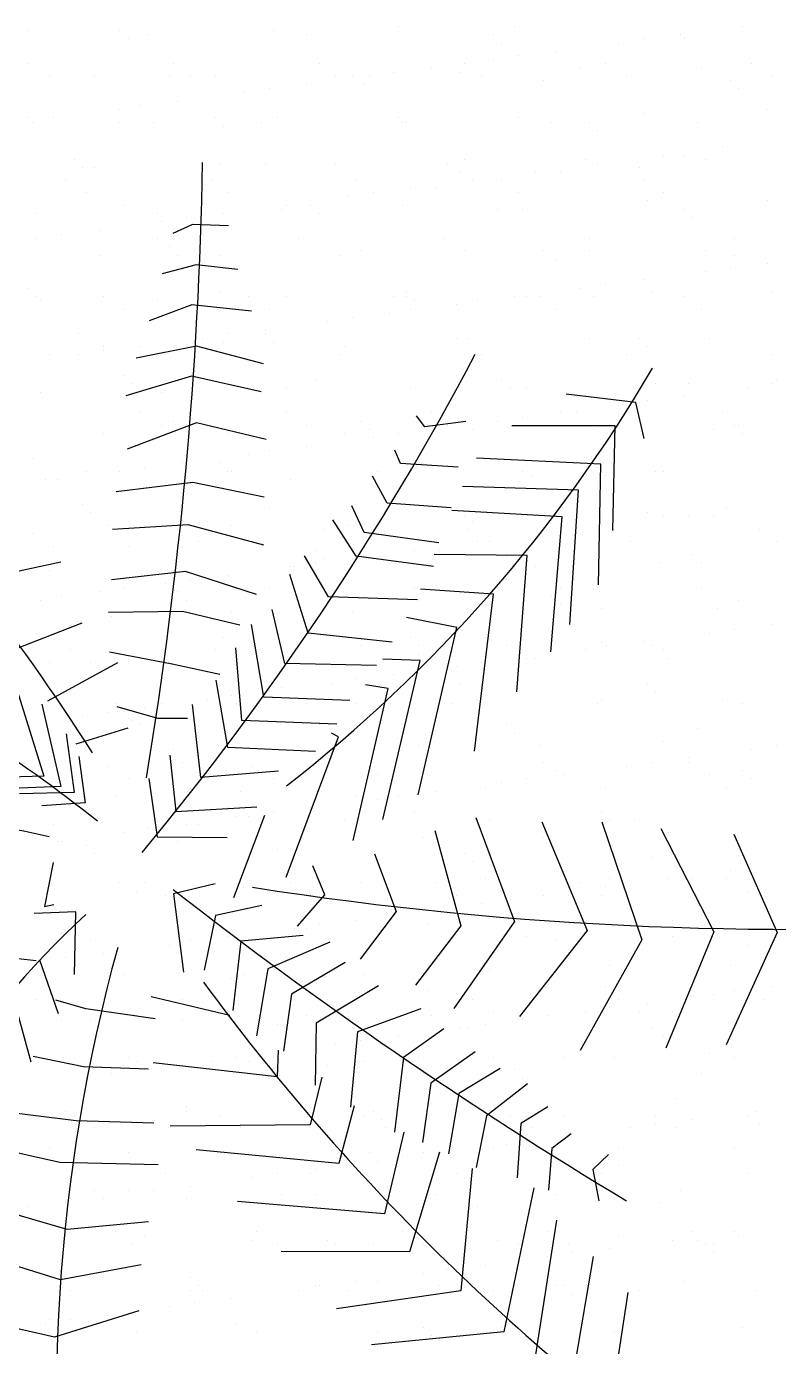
# Model space of a CAD drawing. Header units: millimetres. Extents: x 21 to 236, y 15 to 64.
# Drawn here: x 41.214 to 42.035, y 27.743 to 29.182 of the extents above; entities that cross this region are included whole.
import ezdxf

# ---------------------------------------------------------------- set-up
doc = ezdxf.new("R2010")
doc.units = ezdxf.units.MM
doc.layers.add('AI-Mob', color=2, linetype='Continuous')
doc.layers.add('PDF_Grama', color=7, linetype='Continuous', true_color=0x397200)

# ---------------------------------------------------------------- blocks, each defined once
blk = doc.blocks.new('VGPAL__2')
at = {"color": 0}
for p, q in [((-25.29, 141.96), (-3.87, 156.12)), ((-3.87, 156.12), (24.69, 148.63)), ((-23.72, 124.48), (-1.5, 141.14)), ((-1.5, 141.14), (27.87, 134.47)), ((87.12, 135.34), (115.62, 135.79)), ((-22.92, 110.32), (3.27, 124.48)), ((3.27, 124.48), (31.91, 114.33)), ((55.27, 125.22), (59.48, 122.15)), ((59.48, 122.15), (66.6, 124.8)), ((80.01, 125.67), (109.76, 125.67)), ((51.93, 115.55), (56.12, 111.6)), ((72.87, 115.55), (105.98, 116)), ((-20.55, 96.17), (3.27, 111.16)), ((3.27, 111.16), (26.27, 98.67)), ((56.12, 111.6), (66.16, 112.47)), ((46.48, 108.95), (51.52, 103.24)), ((66.16, 108.95), (101.38, 107.64)), ((101.38, 107.64), (109.76, 76.85)), ((-115.15, 104.93), (-123.31, 101.56)), ((51.52, 103.24), (64.49, 104.56)), ((-123.31, 101.56), (-122.43, 84.75)), ((-92.15, 101.26), (-116.91, 97.59)), ((41.86, 103.24), (51.08, 94.89)), ((-78.74, 100.04), (-107.3, 95.76)), ((-116.91, 97.59), (-112.82, 73.15)), ((-107.3, 95.76), (-103.79, 66.11)), ((-68.26, 94.85), (-100.31, 91.48)), ((39.36, 96.2), (46.89, 87.42)), ((51.08, 94.89), (63.67, 94.44)), ((64.08, 93.57), (93.42, 95.78)), ((93.42, 95.78), (102.62, 67.18)), ((-18.95, 80.36), (4.05, 93.68)), ((4.05, 93.68), (27.07, 82.86)), ((-100.31, 91.48), (-96.51, 63.97)), ((-61, 91.48), (-93.31, 88.73)), ((-93.31, 88.73), (-90.41, 62.44)), ((36.41, 89.6), (45.63, 80.38)), ((46.89, 87.42), (61.56, 87.42)), ((-50.2, 85.06), (-82.83, 82.01)), ((61.56, 85.21), (86.28, 82.14)), ((-82.83, 82.01), (-79.35, 59.99)), ((-14.18, 71.2), (7.22, 81.19)), ((7.22, 81.19), (23.1, 72.85)), ((32.22, 81.25), (40.62, 72.91)), ((45.63, 80.38), (59.89, 80.82)), ((86.28, 82.14), (91.31, 51.8)), ((-34.49, 77.41), (-72.35, 75.59)), ((58.22, 75.98), (78.31, 74.67)), ((-72.35, 75.59), (-70.61, 58.15)), ((28.47, 75.09), (36.41, 61.03)), ((40.62, 72.91), (58.63, 73.78)), ((78.31, 74.67), (81.27, 39.47)), ((-63.03, 68.26), (-63.32, 56.02)), ((-21.95, 65.81), (-63.03, 68.26)), ((-6.27, 57.88), (6.44, 65.36)), ((6.44, 65.36), (19.13, 58.71)), ((24.69, 64.1), (36, 50.91)), ((54.01, 63.23), (68.27, 61.9)), ((-111.95, 62.14), (-109.05, 52.67)), ((-100.89, 62.14), (-99.44, 48.39)), ((-90.99, 62.14), (-89.54, 46.85)), ((-82.25, 60.6), (-81.67, 42.57)), ((-76.42, 60.3), (-75.84, 41.66)), ((-53.71, 60.92), (-52.55, 52.06)), ((-14.69, 58.47), (-53.71, 60.92)), ((36.41, 61.03), (54.45, 62.34)), ((68.27, 61.9), (70.78, 27.61)), ((-67.97, 57.86), (-65.06, 36.77)), ((-45.84, 54.5), (-45.84, 49)), ((-8.57, 52.35), (-45.84, 54.5)), ((20.51, 55.3), (30.14, 43.88)), ((48.56, 54.43), (60.3, 53.56)), ((-109.05, 52.67), (-111.37, 50.22)), ((-56.91, 53.58), (-55.74, 33.41)), ((-50.78, 50.83), (-47.59, 29.13)), ((16.32, 50.91), (25.11, 37.29)), ((36, 50.91), (50.67, 53.11)), ((60.3, 53.56), (66.16, 20.57)), ((-99.44, 48.39), (-102.34, 46.55)), ((5.43, 47.78), (-0.99, 43.79)), ((13.87, 42.57), (5.43, 47.78)), ((-89.54, 46.85), (-95.35, 42.27)), ((-41.46, 45.94), (-38.85, 25.46)), ((-32.43, 44.72), (-33.04, 42.88)), ((2.79, 37.99), (-32.43, 44.72)), ((15.88, 44.31), (19.66, 29.8)), ((30.14, 43.88), (43.96, 44.31)), ((-81.67, 42.57), (-87.48, 38.6)), ((-75.84, 41.66), (-83.41, 34.64)), ((-35.36, 43.79), (-32.43, 21.18)), ((43.96, 43), (50.26, 43.88)), ((50.26, 43.88), (51.93, 13.97)), ((-28.08, 39.83), (-25.46, 19.03)), ((-65.06, 36.77), (-73.8, 29.43)), ((25.11, 37.29), (41.45, 37.29)), ((-55.74, 33.41), (-68.84, 26.69)), ((-21.95, 31.88), (-17.3, 13.84)), ((10.44, 33.32), (14.62, 22.78)), ((-47.59, 29.13), (-59.81, 23.92)), ((-10.89, 30.36), (9.78, 26.37)), ((19.66, 29.8), (36.41, 30.69)), ((37.67, 30.24), (36.41, 10.9)), ((-38.85, 25.46), (-55.45, 19.64)), ((-8.27, 9.27), (-12.63, 28.21)), ((-1.57, 5.89), (-4.18, 22.41)), ((14.62, 22.78), (28.04, 22.33)), ((-74.67, 19.35), (-76.42, 0.7)), ((-62.74, 19.64), (-65.35, 1.93)), ((-32.43, 21.18), (-49.33, 16.9)), ((-25.46, 19.03), (-40.88, 13.55)), ((7.17, 21.48), (11.24, 12.01)), ((75.82, 19.25), (79.16, -4.06)), ((89.64, 19.25), (94.68, 0.33)), ((100.12, 19.25), (106.83, 0.78)), ((111.02, 20.57), (120.65, 1.67)), ((-86.03, 17.51), (-86.61, 0.09)), ((-54.87, 16.9), (-55.74, 2.83)), ((11.24, 12.01), (29.29, 17.51)), ((66.16, 16.6), (68.68, -1.85)), ((-99.73, 15.68), (-100.89, -1.45)), ((-42.36, 14.16), (-42.94, 2.54)), ((-17.3, 13.84), (-34.2, 8.95)), ((41.45, 12.66), (41.86, -4.06)), ((53.6, 13.1), (55.7, -2.3)), ((-117.5, 12.01), (-118.95, -4.5)), ((-110.79, 12.62), (-111.66, -4.5)), ((-129.43, 7.12), (-128.56, -7.25)), ((-30.69, 8.34), (-29.53, 1.32)), ((-21.37, 5.6), (-8.27, 9.27)), ((-14.98, 1.61), (-1.57, 5.89)), ((-138.75, 2.22), (-138.17, -7.86)), ((-86.61, 0.09), (-81.38, -17.64)), ((-76.42, 0.7), (-72.35, -17.03)), ((-65.35, 1.93), (-60.39, -15.2)), ((-55.74, 2.83), (-52.55, -14.59)), ((-42.94, 2.54), (-43.23, -12.75)), ((-29.53, 1.32), (-30.69, -8.77)), ((94.68, 0.33), (92.16, -21.65)), ((106.83, 0.78), (103.88, -21.65)), ((120.65, 1.67), (119.39, -21.65)), ((-148.65, -1.74), (-147.49, -10.3)), ((-100.89, -1.45), (-91.86, -16.72)), ((55.7, -2.3), (55.27, -14.6)), ((68.68, -1.85), (69.53, -20.78)), ((-118.95, -4.5), (-113.7, -18.26)), ((-111.66, -4.5), (-104.38, -19.16)), ((-26.04, -5.41), (-20.21, -17.03)), ((41.86, -4.06), (41.03, -11.53)), ((79.16, -4.06), (78.31, -20.33)), ((-138.17, -7.86), (-134.66, -15.49)), ((-128.56, -7.25), (-123.02, -16.72)), ((34.26, -8.15), (19.39, -10.3)), ((-147.49, -10.3), (-144.58, -14.59)), ((-29.26, -25.39), (-41.17, -10.42)), ((-17.42, -15.85), (-6.73, -12.47)), ((-6.73, -12.47), (-4.23, -22.59)), ((19.39, -10.3), (21.43, -20.09)), ((32.15, -16.98), (44.08, -10.42)), ((-22.24, -19.77), (-8.69, -15.48)), ((-8.69, -15.48), (-6.19, -28.39)), ((40.16, -22.59), (56.58, -14.92)), ((-28.29, -26.71), (-9.58, -18.85)), ((-9.58, -18.85), (-6.73, -32.51)), ((8.62, -17.64), (19.39, -17.94)), ((19.39, -17.94), (18.52, -15.81)), ((32.51, -17.72), (33.22, -29.89)), ((-39.57, -36.21), (-49.11, -20.41)), ((-31.68, -33.62), (-11.35, -23.33)), ((-11.35, -23.33), (-8.52, -37.57)), ((-54.66, -47.87), (-62.59, -27.89))]:
    blk.add_line(p, q, dxfattribs=at)
for centre, radius, start, end in [((-830.05, 19.64), 836.63, 0.73899, 13.8109), ((-356.06, 396.72), 538.2, 315.9636, 333.7318), ((-944.95, 526.24), 1084.91, 331.69393, 338.65245), ((-256.25, -224.56), 351.34, 47.4737, 69.2954), ((-341.95, -590.2), 686.01, 59.83812, 71.84836), ((67.28, 408.19), 409.27, 264.2297, 287.7669), ((-10.77, -1015.88), 1016.87, 90.24127, 98.58329), ((341.3, -196.94), 392.23, 151.3416, 162.1709), ((150.2, 161.37), 213.76, 232.3504, 262.2028), ((310.67, -377.76), 491.69, 132.0685, 155.6843), ((579.36, -44.7), 577.18, 177.5116, 196.19812)]:
    blk.add_arc(centre, radius, start, end, dxfattribs=at)

msp = doc.modelspace()

# ---------------------------------------------------------------- linework, layer by layer
at = {"layer": 'PDF_Grama', "lineweight": 20}
for points in [[(41.6194, 29.1824), (41.6194, 29.1824)], [(41.7463, 29.1824), (41.7463, 29.1824)], [(41.9956, 29.1824), (41.9956, 29.1824)], [(41.2161, 29.1778), (41.2161, 29.1778)], [(41.3158, 29.1778), (41.3158, 29.1778)], [(41.3248, 29.1688), (41.3248, 29.1688)], [(41.3475, 29.1733), (41.3475, 29.1733)], [(41.4835, 29.1778), (41.4835, 29.1778)], [(41.5197, 29.1733), (41.5197, 29.1733)], [(41.7237, 29.1733), (41.7237, 29.1733)], [(41.8869, 29.1688), (41.8869, 29.1688)], [(41.9276, 29.1733), (41.9276, 29.1733)], [(41.9322, 29.1688), (41.9322, 29.1688)], [(41.7327, 29.1642), (41.7327, 29.1642)], [(41.7509, 29.1506), (41.7509, 29.1506)], [(41.7917, 29.1552), (41.7917, 29.1552)], [(41.8597, 29.1642), (41.8597, 29.1642)], [(41.2161, 29.1416), (41.2161, 29.1416)], [(41.3747, 29.1416), (41.3747, 29.1416)], [(41.5333, 29.1416), (41.5333, 29.1416)], [(41.6557, 29.137), (41.6557, 29.137)], [(41.692, 29.1416), (41.692, 29.1416)], [(41.7237, 29.1461), (41.7237, 29.1461)], [(41.8189, 29.137), (41.8189, 29.137)], [(41.8461, 29.1416), (41.8461, 29.1416)], [(41.9503, 29.137), (41.9503, 29.137)], [(42.0047, 29.1416), (42.0047, 29.1416)], [(41.2387, 29.128), (41.2387, 29.128)], [(41.2886, 29.128), (41.2886, 29.128)], [(41.3702, 29.128), (41.3702, 29.128)], [(41.3928, 29.128), (41.3928, 29.128)], [(41.42, 29.128), (41.42, 29.128)], [(41.5515, 29.128), (41.5515, 29.128)], [(41.5515, 29.128), (41.5515, 29.128)], [(41.5696, 29.128), (41.5696, 29.128)], [(41.5877, 29.128), (41.5877, 29.128)], [(41.6149, 29.1325), (41.6149, 29.1325)], [(41.6874, 29.1325), (41.6874, 29.1325)], [(41.7101, 29.128), (41.7101, 29.128)], [(41.7781, 29.1234), (41.7781, 29.1234)], [(41.8687, 29.128), (41.8687, 29.128)], [(41.982, 29.1234), (41.982, 29.1234)], [(42.0274, 29.128), (42.0274, 29.128)], [(41.4517, 29.1098), (41.4517, 29.1098)], [(41.4789, 29.1144), (41.4789, 29.1144)], [(41.5197, 29.1189), (41.5197, 29.1189)], [(41.5832, 29.1189), (41.5832, 29.1189)], [(41.9911, 29.1144), (41.9911, 29.1144)], [(41.3384, 29.0962), (41.3384, 29.0962)], [(41.3792, 29.1008), (41.3792, 29.1008)], [(41.2161, 29.0827), (41.2161, 29.0827)], [(41.2432, 29.0827), (41.2432, 29.0827)], [(41.3158, 29.0917), (41.3158, 29.0917)], [(41.42, 29.0827), (41.42, 29.0827)], [(41.488, 29.0827), (41.488, 29.0827)], [(41.6194, 29.0827), (41.6194, 29.0827)], [(41.7509, 29.0827), (41.7509, 29.0827)], [(41.8869, 29.0872), (41.8869, 29.0872)], [(42.0228, 29.0917), (42.0228, 29.0917)], [(41.2206, 29.0781), (41.2206, 29.0781)], [(41.3158, 29.0781), (41.3158, 29.0781)], [(41.352, 29.0781), (41.352, 29.0781)], [(41.4291, 29.0736), (41.4291, 29.0736)], [(41.4699, 29.0781), (41.4699, 29.0781)], [(41.624, 29.0781), (41.624, 29.0781)], [(41.6285, 29.0781), (41.6285, 29.0781)], [(41.7871, 29.0781), (41.7871, 29.0781)], [(41.8279, 29.0781), (41.8279, 29.0781)], [(41.837, 29.0691), (41.837, 29.0691)], [(41.9458, 29.0781), (41.9458, 29.0781)], [(41.973, 29.0509), (41.973, 29.0509)], [(41.2659, 29.0373), (41.2659, 29.0373)], [(41.692, 29.0373), (41.692, 29.0373)], [(41.8234, 29.0373), (41.8234, 29.0373)], [(41.9095, 29.0419), (41.9095, 29.0419)], [(41.9322, 29.0419), (41.9322, 29.0419)], [(41.9548, 29.0373), (41.9548, 29.0373)], [(41.275, 29.0283), (41.275, 29.0283)], [(41.2886, 29.0283), (41.2886, 29.0283)], [(41.4245, 29.0328), (41.4245, 29.0328)], [(41.4744, 29.0328), (41.4744, 29.0328)], [(41.5515, 29.0328), (41.5515, 29.0328)], [(41.6738, 29.0328), (41.6738, 29.0328)], [(41.6874, 29.0237), (41.6874, 29.0237)], [(41.769, 29.0237), (41.769, 29.0237)], [(41.7962, 29.0237), (41.7962, 29.0237)], [(41.837, 29.0328), (41.837, 29.0328)], [(41.8823, 29.0283), (41.8823, 29.0283)], [(41.2568, 29.0147), (41.2568, 29.0147)], [(41.4155, 29.0147), (41.4155, 29.0147)], [(41.5741, 29.0147), (41.5741, 29.0147)], [(41.701, 29.0147), (41.701, 29.0147)], [(41.7327, 29.0147), (41.7327, 29.0147)], [(41.8869, 29.0147), (41.8869, 29.0147)], [(41.2795, 29.0011), (41.2795, 29.0011)], [(41.4336, 29.0011), (41.4336, 29.0011)], [(41.5651, 28.9965), (41.5651, 28.9965)], [(41.5922, 29.0011), (41.5922, 29.0011)], [(41.633, 29.0056), (41.633, 29.0056)], [(41.6602, 29.0056), (41.6602, 29.0056)], [(41.7509, 29.0011), (41.7509, 29.0011)], [(41.8914, 28.992), (41.8914, 28.992)], [(41.9095, 29.0011), (41.9095, 29.0011)], [(42.0228, 28.992), (42.0228, 28.992)], [(41.2251, 28.9784), (41.2251, 28.9784)], [(41.3203, 28.9875), (41.3203, 28.9875)], [(41.3566, 28.9784), (41.3566, 28.9784)], [(41.4291, 28.9784), (41.4291, 28.9784)], [(41.4925, 28.9829), (41.4925, 28.9829)], [(41.4971, 28.9875), (41.4971, 28.9875)], [(41.5243, 28.9875), (41.5243, 28.9875)], [(41.5243, 28.9875), (41.5243, 28.9875)], [(41.5333, 28.9784), (41.5333, 28.9784)], [(41.624, 28.9875), (41.624, 28.9875)], [(41.7282, 28.9829), (41.7282, 28.9829)], [(41.7554, 28.9829), (41.7554, 28.9829)], [(41.9322, 28.9829), (41.9322, 28.9829)], [(41.3611, 28.9693), (41.3611, 28.9693)], [(41.3883, 28.9739), (41.3883, 28.9739)], [(41.9412, 28.9739), (41.9412, 28.9739)], [(41.2251, 28.9512), (41.2251, 28.9512)], [(41.2523, 28.9557), (41.2523, 28.9557)], [(41.2931, 28.9603), (41.2931, 28.9603)], [(41.3566, 28.9512), (41.3566, 28.9512)], [(41.5107, 28.9512), (41.5107, 28.9512)], [(41.6693, 28.9512), (41.6693, 28.9512)], [(41.8279, 28.9512), (41.8279, 28.9512)], [(41.9866, 28.9512), (41.9866, 28.9512)], [(41.3702, 28.9421), (41.3702, 28.9421)], [(41.5786, 28.9376), (41.5786, 28.9376)], [(41.692, 28.9376), (41.692, 28.9376)], [(41.7781, 28.9376), (41.7781, 28.9376)], [(41.8279, 28.9376), (41.8279, 28.9376)], [(41.9548, 28.9376), (41.9548, 28.9376)], [(41.2931, 28.9331), (41.2931, 28.9331)], [(41.3792, 28.9331), (41.3792, 28.9331)], [(41.4245, 28.9331), (41.4245, 28.9331)], [(41.556, 28.9331), (41.556, 28.9331)], [(41.7917, 28.9286), (41.7917, 28.9286)], [(41.9866, 28.9331), (41.9866, 28.9331)], [(42.0228, 28.924), (42.0228, 28.924)], [(41.8869, 28.9059), (41.8869, 28.9059)], [(41.9548, 28.915), (41.9548, 28.915)], [(41.982, 28.9195), (41.982, 28.9195)], [(41.2161, 28.8968), (41.2161, 28.8968)], [(41.4245, 28.8923), (41.4245, 28.8923)], [(41.6285, 28.8923), (41.6285, 28.8923)], [(41.8189, 28.8968), (41.8189, 28.8968)], [(41.8461, 28.9014), (41.8461, 28.9014)], [(41.8959, 28.8923), (41.8959, 28.8923)], [(42.0274, 28.8923), (42.0274, 28.8923)], [(41.2251, 28.8878), (41.2251, 28.8878)], [(41.2297, 28.8832), (41.2297, 28.8832)], [(41.2976, 28.8878), (41.2976, 28.8878)], [(41.3566, 28.8832), (41.3566, 28.8832)], [(41.4563, 28.8878), (41.4563, 28.8878)], [(41.4971, 28.8878), (41.4971, 28.8878)], [(41.6149, 28.8878), (41.6149, 28.8878)], [(41.6285, 28.8878), (41.6285, 28.8878)], [(41.6376, 28.8832), (41.6376, 28.8832)], [(41.6829, 28.8787), (41.6829, 28.8787)], [(41.7056, 28.8832), (41.7056, 28.8832)], [(41.7463, 28.8878), (41.7463, 28.8878)], [(41.7599, 28.8878), (41.7599, 28.8878)], [(41.7735, 28.8878), (41.7735, 28.8878)], [(41.8325, 28.8878), (41.8325, 28.8878)], [(41.9322, 28.8878), (41.9322, 28.8878)], [(41.3203, 28.8742), (41.3203, 28.8742)], [(41.4789, 28.8742), (41.4789, 28.8742)], [(41.5696, 28.8651), (41.5696, 28.8651)], [(41.6104, 28.8696), (41.6104, 28.8696)], [(41.633, 28.8742), (41.633, 28.8742)], [(41.7917, 28.8742), (41.7917, 28.8742)], [(41.9503, 28.8742), (41.9503, 28.8742)], [(41.4744, 28.8515), (41.4744, 28.8515)], [(41.5424, 28.8606), (41.5424, 28.8606)], [(41.2704, 28.847), (41.2704, 28.847)], [(41.4064, 28.8424), (41.4064, 28.8424)], [(41.4291, 28.8379), (41.4291, 28.8379)], [(41.4336, 28.847), (41.4336, 28.847)], [(41.4744, 28.847), (41.4744, 28.847)], [(41.4835, 28.8379), (41.4835, 28.8379)], [(41.6829, 28.8424), (41.6829, 28.8424)], [(41.6965, 28.8424), (41.6965, 28.8424)], [(41.8279, 28.8424), (41.8279, 28.8424)], [(41.8823, 28.8424), (41.8823, 28.8424)], [(41.9594, 28.8424), (41.9594, 28.8424)], [(41.2387, 28.8243), (41.2387, 28.8243)], [(41.2704, 28.8243), (41.2704, 28.8243)], [(41.2976, 28.8334), (41.2976, 28.8334)], [(41.2976, 28.8288), (41.2976, 28.8288)], [(41.3384, 28.8334), (41.3384, 28.8334)], [(41.3974, 28.8243), (41.3974, 28.8243)], [(41.556, 28.8243), (41.556, 28.8243)], [(41.5605, 28.8334), (41.5605, 28.8334)], [(41.7101, 28.8243), (41.7101, 28.8243)], [(41.8687, 28.8243), (41.8687, 28.8243)], [(41.8914, 28.8334), (41.8914, 28.8334)], [(42.0274, 28.8243), (42.0274, 28.8243)], [(41.3203, 28.8016), (41.3203, 28.8016)], [(41.3294, 28.7926), (41.3294, 28.7926)], [(41.5288, 28.7971), (41.5288, 28.7971)], [(41.7327, 28.7971), (41.7327, 28.7971)], [(41.9004, 28.7926), (41.9004, 28.7926)], [(41.9367, 28.7926), (41.9367, 28.7926)], [(42.0274, 28.7926), (42.0274, 28.7926)], [(42.0319, 28.7971), (42.0319, 28.7971)], [(41.2297, 28.7835), (41.2297, 28.7835)], [(41.3611, 28.7835), (41.3611, 28.7835)], [(41.4971, 28.788), (41.4971, 28.788)], [(41.633, 28.788), (41.633, 28.788)], [(41.7418, 28.788), (41.7418, 28.788)], [(41.7599, 28.788), (41.7599, 28.788)], [(41.9322, 28.779), (41.9322, 28.779)], [(42.0002, 28.788), (42.0002, 28.788)], [(41.8642, 28.7699), (41.8642, 28.7699)], [(41.8914, 28.7744), (41.8914, 28.7744)], [(41.3384, 28.7609), (41.3384, 28.7609)], [(41.3611, 28.7473), (41.3611, 28.7473)], [(41.3747, 28.7518), (41.3747, 28.7518)], [(41.4971, 28.7609), (41.4971, 28.7609)], [(41.5197, 28.7473), (41.5197, 28.7473)], [(41.5786, 28.7518), (41.5786, 28.7518)], [(41.6557, 28.7609), (41.6557, 28.7609)], [(41.6738, 28.7473), (41.6738, 28.7473)], [(41.7282, 28.7518), (41.7282, 28.7518)], [(41.7554, 28.7563), (41.7554, 28.7563)], [(41.7871, 28.7473), (41.7871, 28.7473)], [(41.7962, 28.7609), (41.7962, 28.7609)], [(41.8143, 28.7609), (41.8143, 28.7609)], [(41.8325, 28.7473), (41.8325, 28.7473)], [(41.973, 28.7609), (41.973, 28.7609)], [(41.9866, 28.7473), (41.9866, 28.7473)], [(41.9911, 28.7473), (41.9911, 28.7473)], [(41.2976, 28.7382), (41.2976, 28.7382)], [(41.4336, 28.7382), (41.4336, 28.7382)], [(41.5605, 28.7382), (41.5605, 28.7382)], [(41.5877, 28.7427), (41.5877, 28.7427)], [(41.5922, 28.7337), (41.5922, 28.7337)], [(41.6194, 28.7382), (41.6194, 28.7382)], [(41.6602, 28.7427), (41.6602, 28.7427)], [(41.701, 28.7427), (41.701, 28.7427)], [(41.8325, 28.7427), (41.8325, 28.7427)], [(41.9639, 28.7427), (41.9639, 28.7427)], [(41.9956, 28.7382), (41.9956, 28.7382)], [(41.4789, 28.7201), (41.4789, 28.7201)], [(41.5197, 28.7246), (41.5197, 28.7246)], [(41.2206, 28.711), (41.2206, 28.711)], [(41.3838, 28.7065), (41.3838, 28.7065)], [(41.4245, 28.7065), (41.4245, 28.7065)], [(41.4563, 28.7155), (41.4563, 28.7155)], [(41.2795, 28.6974), (41.2795, 28.6974)], [(41.3158, 28.6974), (41.3158, 28.6974)], [(41.343, 28.7019), (41.343, 28.7019)], [(41.4336, 28.6974), (41.4336, 28.6974)], [(41.4381, 28.6974), (41.4381, 28.6974)], [(41.5968, 28.6974), (41.5968, 28.6974)], [(41.633, 28.7019), (41.633, 28.7019)], [(41.633, 28.6929), (41.633, 28.6929)], [(41.7554, 28.6974), (41.7554, 28.6974)], [(41.7645, 28.6929), (41.7645, 28.6929)], [(41.837, 28.7019), (41.837, 28.7019)], [(41.8461, 28.6929), (41.8461, 28.6929)], [(41.9004, 28.6974), (41.9004, 28.6974)], [(41.9095, 28.6974), (41.9095, 28.6974)], [(41.2342, 28.6883), (41.2342, 28.6883)], [(41.2478, 28.6883), (41.2478, 28.6883)], [(41.3656, 28.6838), (41.3656, 28.6838)], [(41.5016, 28.6883), (41.5016, 28.6883)], [(41.275, 28.6611), (41.275, 28.6611)], [(41.284, 28.6521), (41.284, 28.6521)], [(41.4789, 28.6566), (41.4789, 28.6566)], [(41.6829, 28.6566), (41.6829, 28.6566)], [(41.692, 28.6475), (41.692, 28.6475)], [(41.837, 28.6475), (41.837, 28.6475)], [(41.8914, 28.6521), (41.8914, 28.6521)], [(41.9095, 28.6475), (41.9095, 28.6475)], [(41.9367, 28.6475), (41.9367, 28.6475)], [(41.9639, 28.6475), (41.9639, 28.6475)], [(41.9775, 28.6566), (41.9775, 28.6566)], [(41.3022, 28.6385), (41.3022, 28.6385)], [(41.3792, 28.6339), (41.3792, 28.6339)], [(41.4381, 28.6385), (41.4381, 28.6385)], [(41.5379, 28.6339), (41.5379, 28.6339)], [(41.5651, 28.6385), (41.5651, 28.6385)], [(41.6965, 28.6339), (41.6965, 28.6339)], [(41.701, 28.643), (41.701, 28.643)], [(41.8415, 28.6385), (41.8415, 28.6385)], [(41.8551, 28.6339), (41.8551, 28.6339)], [(42.0138, 28.6339), (42.0138, 28.6339)], [(41.2206, 28.6294), (41.2206, 28.6294)], [(41.4019, 28.6203), (41.4019, 28.6203)], [(41.5605, 28.6203), (41.5605, 28.6203)], [(41.7056, 28.6203), (41.7056, 28.6203)], [(41.7192, 28.6203), (41.7192, 28.6203)], [(41.7735, 28.6294), (41.7735, 28.6294)], [(41.8007, 28.6294), (41.8007, 28.6294)], [(41.8733, 28.6203), (41.8733, 28.6203)], [(42.0319, 28.6203), (42.0319, 28.6203)], [(41.2432, 28.6158), (41.2432, 28.6158)], [(41.3248, 28.6158), (41.3248, 28.6158)], [(41.5288, 28.6113), (41.5288, 28.6113)], [(41.6376, 28.6113), (41.6376, 28.6113)], [(41.6648, 28.6113), (41.6648, 28.6113)], [(41.7373, 28.6068), (41.7373, 28.6068)], [(41.9412, 28.6068), (41.9412, 28.6068)], [(41.5016, 28.5932), (41.5016, 28.5932)], [(41.5061, 28.5932), (41.5061, 28.5932)], [(41.5288, 28.5977), (41.5288, 28.5977)], [(41.5379, 28.6022), (41.5379, 28.6022)], [(41.5696, 28.6022), (41.5696, 28.6022)], [(41.6376, 28.5932), (41.6376, 28.5932)], [(41.769, 28.5932), (41.769, 28.5932)], [(41.905, 28.5977), (41.905, 28.5977)], [(41.9503, 28.5977), (41.9503, 28.5977)], [(41.2387, 28.5886), (41.2387, 28.5886)], [(41.3656, 28.5886), (41.3656, 28.5886)], [(41.3656, 28.575), (41.3656, 28.575)], [(41.3928, 28.5796), (41.3928, 28.5796)], [(41.4336, 28.5841), (41.4336, 28.5841)], [(41.2523, 28.5614), (41.2523, 28.5614)], [(41.2931, 28.566), (41.2931, 28.566)], [(41.3203, 28.5705), (41.3203, 28.5705)], [(41.3792, 28.566), (41.3792, 28.566)], [(41.4789, 28.5705), (41.4789, 28.5705)], [(41.5832, 28.5614), (41.5832, 28.5614)], [(41.6376, 28.5705), (41.6376, 28.5705)], [(41.7871, 28.5614), (41.7871, 28.5614)], [(41.7962, 28.5705), (41.7962, 28.5705)], [(41.9503, 28.5705), (41.9503, 28.5705)], [(41.2297, 28.5569), (41.2297, 28.5569)], [(41.3883, 28.5569), (41.3883, 28.5569)], [(41.7056, 28.5478), (41.7056, 28.5478)], [(41.7962, 28.5524), (41.7962, 28.5524)], [(41.8415, 28.5478), (41.8415, 28.5478)], [(41.9684, 28.5478), (41.9684, 28.5478)], [(41.9911, 28.5569), (41.9911, 28.5569)], [(41.3067, 28.5388), (41.3067, 28.5388)], [(41.4381, 28.5433), (41.4381, 28.5433)], [(41.5696, 28.5433), (41.5696, 28.5433)], [(41.2251, 28.5206), (41.2251, 28.5206)], [(41.9594, 28.5206), (41.9594, 28.5206)], [(41.9866, 28.5252), (41.9866, 28.5252)], [(42.0274, 28.5297), (42.0274, 28.5297)], [(41.2342, 28.5161), (41.2342, 28.5161)], [(41.2614, 28.5025), (41.2614, 28.5025)], [(41.42, 28.5025), (41.42, 28.5025)], [(41.4291, 28.5161), (41.4291, 28.5161)], [(41.5786, 28.507), (41.5786, 28.507)], [(41.633, 28.5161), (41.633, 28.5161)], [(41.6421, 28.507), (41.6421, 28.507)], [(41.7373, 28.507), (41.7373, 28.507)], [(41.8234, 28.5025), (41.8234, 28.5025)], [(41.8415, 28.5116), (41.8415, 28.5116)], [(41.8461, 28.507), (41.8461, 28.507)], [(41.8869, 28.5116), (41.8869, 28.5116)], [(41.8959, 28.507), (41.8959, 28.507)], [(41.9095, 28.5025), (41.9095, 28.5025)], [(41.2387, 28.4889), (41.2387, 28.4889)], [(41.284, 28.4889), (41.284, 28.4889)], [(41.3702, 28.4889), (41.3702, 28.4889)], [(41.4427, 28.4889), (41.4427, 28.4889)], [(41.5061, 28.4934), (41.5061, 28.4934)], [(41.6013, 28.4934), (41.6013, 28.4934)], [(41.6421, 28.498), (41.6421, 28.498)], [(41.7101, 28.4889), (41.7101, 28.4889)], [(41.7509, 28.4934), (41.7509, 28.4934)], [(41.7599, 28.4934), (41.7599, 28.4934)], [(41.769, 28.4934), (41.769, 28.4934)], [(41.914, 28.4934), (41.914, 28.4934)], [(41.2795, 28.4753), (41.2795, 28.4753)], [(41.6149, 28.4753), (41.6149, 28.4753)], [(41.6829, 28.4844), (41.6829, 28.4844)], [(41.4835, 28.4708), (41.4835, 28.4708)], [(41.4925, 28.4617), (41.4925, 28.4617)], [(41.5469, 28.4662), (41.5469, 28.4662)], [(41.5741, 28.4708), (41.5741, 28.4708)], [(41.6874, 28.4662), (41.6874, 28.4662)], [(41.8914, 28.4662), (41.8914, 28.4662)], [(41.4109, 28.4481), (41.4109, 28.4481)], [(41.4381, 28.4526), (41.4381, 28.4526)], [(41.4789, 28.4572), (41.4789, 28.4572)], [(41.7101, 28.4481), (41.7101, 28.4481)], [(41.8415, 28.4481), (41.8415, 28.4481)], [(41.9004, 28.4572), (41.9004, 28.4572)], [(41.973, 28.4481), (41.973, 28.4481)], [(41.3022, 28.4345), (41.3022, 28.4345)], [(41.3112, 28.4436), (41.3112, 28.4436)], [(41.343, 28.4391), (41.343, 28.4391)], [(41.3611, 28.4436), (41.3611, 28.4436)], [(41.4427, 28.4436), (41.4427, 28.4436)], [(41.5197, 28.4436), (41.5197, 28.4436)], [(41.5741, 28.4436), (41.5741, 28.4436)], [(41.6784, 28.4436), (41.6784, 28.4436)], [(41.837, 28.4436), (41.837, 28.4436)], [(41.9956, 28.4436), (41.9956, 28.4436)], [(41.275, 28.43), (41.275, 28.43)], [(41.3294, 28.4255), (41.3294, 28.4255)], [(41.3384, 28.4209), (41.3384, 28.4209)], [(41.5333, 28.4209), (41.5333, 28.4209)], [(41.7373, 28.4209), (41.7373, 28.4209)], [(41.9458, 28.4164), (41.9458, 28.4164)], [(41.7463, 28.4119), (41.7463, 28.4119)], [(41.9095, 28.4028), (41.9095, 28.4028)], [(41.2432, 28.3937), (41.2432, 28.3937)], [(41.3747, 28.3937), (41.3747, 28.3937)], [(41.5107, 28.3983), (41.5107, 28.3983)], [(41.6421, 28.3983), (41.6421, 28.3983)], [(41.7735, 28.3983), (41.7735, 28.3983)], [(42.0047, 28.3937), (42.0047, 28.3937)], [(42.0319, 28.3983), (42.0319, 28.3983)], [(41.3022, 28.3756), (41.3022, 28.3756)], [(41.3838, 28.3801), (41.3838, 28.3801)], [(41.4608, 28.3756), (41.4608, 28.3756)], [(41.5877, 28.3756), (41.5877, 28.3756)], [(41.6194, 28.3756), (41.6194, 28.3756)], [(41.7781, 28.3801), (41.7781, 28.3801)], [(41.8687, 28.3756), (41.8687, 28.3756)], [(41.8959, 28.3801), (41.8959, 28.3801)], [(41.9367, 28.3847), (41.9367, 28.3847)], [(41.9367, 28.3801), (41.9367, 28.3801)], [(41.3248, 28.362), (41.3248, 28.362)], [(41.4835, 28.362), (41.4835, 28.362)], [(41.5968, 28.3665), (41.5968, 28.3665)], [(41.6421, 28.362), (41.6421, 28.362)], [(41.7599, 28.362), (41.7599, 28.362)], [(41.7917, 28.3711), (41.7917, 28.3711)], [(41.8007, 28.3665), (41.8007, 28.3665)], [(41.8007, 28.3665), (41.8007, 28.3665)], [(41.9594, 28.3665), (41.9594, 28.3665)], [(41.9956, 28.3711), (41.9956, 28.3711)], [(42.0047, 28.362), (42.0047, 28.362)], [(41.4472, 28.3484), (41.4472, 28.3484)], [(41.6602, 28.3484), (41.6602, 28.3484)], [(41.7146, 28.3529), (41.7146, 28.3529)], [(41.7327, 28.3575), (41.7327, 28.3575)], [(41.8461, 28.3529), (41.8461, 28.3529)], [(41.9775, 28.3529), (41.9775, 28.3529)], [(41.2297, 28.3348), (41.2297, 28.3348)], [(41.3112, 28.3439), (41.3112, 28.3439)], [(41.4336, 28.3303), (41.4336, 28.3303)], [(41.5243, 28.3303), (41.5243, 28.3303)], [(41.5741, 28.3439), (41.5741, 28.3439)], [(41.5968, 28.3393), (41.5968, 28.3393)], [(41.6194, 28.3439), (41.6194, 28.3439)], [(41.4427, 28.3212), (41.4427, 28.3212)], [(41.4563, 28.3212), (41.4563, 28.3212)], [(41.4835, 28.3257), (41.4835, 28.3257)], [(41.5605, 28.3167), (41.5605, 28.3167)], [(41.6376, 28.3257), (41.6376, 28.3257)], [(41.7192, 28.3167), (41.7192, 28.3167)], [(41.8415, 28.3257), (41.8415, 28.3257)], [(41.8506, 28.3167), (41.8506, 28.3167)], [(41.8778, 28.3167), (41.8778, 28.3167)], [(41.2432, 28.3121), (41.2432, 28.3121)], [(41.3203, 28.3031), (41.3203, 28.3031)], [(41.3475, 28.3076), (41.3475, 28.3076)], [(41.3883, 28.3121), (41.3883, 28.3121)], [(41.4019, 28.3121), (41.4019, 28.3121)], [(41.914, 28.3031), (41.914, 28.3031)], [(41.2478, 28.294), (41.2478, 28.294)], [(41.2523, 28.294), (41.2523, 28.294)], [(41.2795, 28.2895), (41.2795, 28.2895)], [(41.3792, 28.294), (41.3792, 28.294)], [(41.5152, 28.2985), (41.5152, 28.2985)], [(41.6466, 28.2985), (41.6466, 28.2985)], [(41.7781, 28.2985), (41.7781, 28.2985)], [(41.2886, 28.2804), (41.2886, 28.2804)], [(41.488, 28.285), (41.488, 28.285)], [(41.692, 28.2804), (41.692, 28.2804)], [(41.8959, 28.2759), (41.8959, 28.2759)], [(41.701, 28.2714), (41.701, 28.2714)], [(41.982, 28.2623), (41.982, 28.2623)], [(41.3158, 28.2487), (41.3158, 28.2487)], [(41.343, 28.2487), (41.343, 28.2487)], [(41.4472, 28.2487), (41.4472, 28.2487)], [(41.5016, 28.2487), (41.5016, 28.2487)], [(41.5786, 28.2487), (41.5786, 28.2487)], [(41.6602, 28.2487), (41.6602, 28.2487)], [(41.7146, 28.2532), (41.7146, 28.2532)], [(41.8189, 28.2487), (41.8189, 28.2487)], [(41.8461, 28.2442), (41.8461, 28.2442)], [(41.8506, 28.2532), (41.8506, 28.2532)], [(41.914, 28.2532), (41.914, 28.2532)], [(41.9412, 28.2532), (41.9412, 28.2532)], [(41.9775, 28.2532), (41.9775, 28.2532)], [(41.9775, 28.2532), (41.9775, 28.2532)], [(41.3339, 28.2396), (41.3339, 28.2396)], [(41.3656, 28.2351), (41.3656, 28.2351)], [(41.5243, 28.2351), (41.5243, 28.2351)], [(41.5379, 28.2351), (41.5379, 28.2351)], [(41.6829, 28.2351), (41.6829, 28.2351)], [(41.7418, 28.2306), (41.7418, 28.2306)], [(41.7781, 28.2351), (41.7781, 28.2351)], [(41.8053, 28.2351), (41.8053, 28.2351)], [(41.8415, 28.2351), (41.8415, 28.2351)], [(41.9458, 28.2306), (41.9458, 28.2306)], [(42.0002, 28.2396), (42.0002, 28.2396)], [(41.5469, 28.226), (41.5469, 28.226)], [(41.6421, 28.217), (41.6421, 28.217)], [(41.6693, 28.2215), (41.6693, 28.2215)], [(41.7101, 28.226), (41.7101, 28.226)], [(41.9548, 28.2215), (41.9548, 28.2215)], [(41.5333, 28.2034), (41.5333, 28.2034)], [(41.5741, 28.2079), (41.5741, 28.2079)], [(41.6512, 28.2034), (41.6512, 28.2034)], [(41.7826, 28.2034), (41.7826, 28.2034)], [(41.9186, 28.2079), (41.9186, 28.2079)], [(41.2523, 28.1943), (41.2523, 28.1943)], [(41.3792, 28.1943), (41.3792, 28.1943)], [(41.3838, 28.1898), (41.3838, 28.1898)], [(41.4336, 28.1898), (41.4336, 28.1898)], [(41.5061, 28.1988), (41.5061, 28.1988)], [(41.5197, 28.1988), (41.5197, 28.1988)], [(41.7599, 28.1898), (41.7599, 28.1898)], [(41.9186, 28.1898), (41.9186, 28.1898)], [(41.284, 28.1852), (41.284, 28.1852)], [(41.2976, 28.1716), (41.2976, 28.1716)], [(41.3702, 28.1807), (41.3702, 28.1807)], [(41.3928, 28.1852), (41.3928, 28.1852)], [(41.3928, 28.1852), (41.3928, 28.1852)], [(41.4427, 28.1852), (41.4427, 28.1852)], [(41.5922, 28.1852), (41.5922, 28.1852)], [(41.6013, 28.1852), (41.6013, 28.1852)], [(41.7917, 28.1852), (41.7917, 28.1852)], [(41.8053, 28.1762), (41.8053, 28.1762)], [(42.0002, 28.1807), (42.0002, 28.1807)], [(41.2297, 28.1626), (41.2297, 28.1626)], [(41.2568, 28.1671), (41.2568, 28.1671)], [(41.8506, 28.158), (41.8506, 28.158)], [(41.982, 28.158), (41.982, 28.158)], [(41.2297, 28.149), (41.2297, 28.149)], [(41.3203, 28.149), (41.3203, 28.149)], [(41.4381, 28.1444), (41.4381, 28.1444)], [(41.4517, 28.149), (41.4517, 28.149)], [(41.5832, 28.149), (41.5832, 28.149)], [(41.7192, 28.1535), (41.7192, 28.1535)], [(41.2432, 28.1399), (41.2432, 28.1399)], [(41.6421, 28.1399), (41.6421, 28.1399)], [(41.6512, 28.1308), (41.6512, 28.1308)], [(41.8461, 28.1354), (41.8461, 28.1354)], [(41.9866, 28.1308), (41.9866, 28.1308)], [(42.0274, 28.1354), (42.0274, 28.1354)], [(41.2251, 28.1218), (41.2251, 28.1218)], [(41.3838, 28.1218), (41.3838, 28.1218)], [(41.5424, 28.1218), (41.5424, 28.1218)], [(41.701, 28.1218), (41.701, 28.1218)], [(41.8597, 28.1218), (41.8597, 28.1218)], [(41.8914, 28.1173), (41.8914, 28.1173)], [(41.9639, 28.1263), (41.9639, 28.1263)], [(42.0183, 28.1218), (42.0183, 28.1218)], [(41.2478, 28.1082), (41.2478, 28.1082)], [(41.4064, 28.1082), (41.4064, 28.1082)], [(41.5197, 28.1037), (41.5197, 28.1037)], [(41.5651, 28.1082), (41.5651, 28.1082)], [(41.6557, 28.1037), (41.6557, 28.1037)], [(41.7237, 28.1082), (41.7237, 28.1082)], [(41.7826, 28.1037), (41.7826, 28.1037)], [(41.8234, 28.1082), (41.8234, 28.1082)], [(41.8506, 28.1127), (41.8506, 28.1127)], [(41.8823, 28.1082), (41.8823, 28.1082)], [(41.9186, 28.1082), (41.9186, 28.1082)], [(41.2523, 28.0991), (41.2523, 28.0991)], [(41.284, 28.0991), (41.284, 28.0991)], [(41.3838, 28.0991), (41.3838, 28.0991)], [(41.488, 28.0946), (41.488, 28.0946)], [(41.4971, 28.0855), (41.4971, 28.0855)], [(41.6874, 28.0901), (41.6874, 28.0901)], [(41.6965, 28.0901), (41.6965, 28.0901)], [(41.7146, 28.0946), (41.7146, 28.0946)], [(41.7554, 28.0991), (41.7554, 28.0991)], [(41.8959, 28.0901), (41.8959, 28.0901)], [(41.5515, 28.0719), (41.5515, 28.0719)], [(41.5786, 28.0765), (41.5786, 28.0765)], [(41.6194, 28.081), (41.6194, 28.081)], [(41.9095, 28.081), (41.9095, 28.081)], [(41.3248, 28.0583), (41.3248, 28.0583)], [(41.4427, 28.0583), (41.4427, 28.0583)], [(41.4835, 28.0629), (41.4835, 28.0629)], [(41.4835, 28.0583), (41.4835, 28.0583)], [(41.6421, 28.0583), (41.6421, 28.0583)], [(41.7237, 28.0583), (41.7237, 28.0583)], [(41.8007, 28.0583), (41.8007, 28.0583)], [(41.8551, 28.0583), (41.8551, 28.0583)], [(41.9594, 28.0629), (41.9594, 28.0629)], [(41.9866, 28.0583), (41.9866, 28.0583)], [(41.3203, 28.0493), (41.3203, 28.0493)], [(41.3339, 28.0538), (41.3339, 28.0538)], [(41.343, 28.0447), (41.343, 28.0447)], [(41.3475, 28.0447), (41.3475, 28.0447)], [(41.4155, 28.0538), (41.4155, 28.0538)], [(41.4563, 28.0538), (41.4563, 28.0538)], [(41.5424, 28.0493), (41.5424, 28.0493)], [(41.5832, 28.0538), (41.5832, 28.0538)], [(41.7463, 28.0447), (41.7463, 28.0447)], [(41.2795, 28.0357), (41.2795, 28.0357)], [(41.3067, 28.0402), (41.3067, 28.0402)], [(41.7554, 28.0357), (41.7554, 28.0357)], [(41.9503, 28.0402), (41.9503, 28.0402)], [(41.9231, 28.013), (41.9231, 28.013)], [(41.2568, 27.9994), (41.2568, 27.9994)], [(41.3883, 28.0039), (41.3883, 28.0039)], [(41.3883, 27.9994), (41.3883, 27.9994)], [(41.5243, 28.0039), (41.5243, 28.0039)], [(41.5922, 27.9994), (41.5922, 27.9994)], [(41.6557, 28.0085), (41.6557, 28.0085)], [(41.7871, 28.0039), (41.7871, 28.0039)], [(42.0092, 27.9994), (42.0092, 27.9994)], [(41.2659, 27.9949), (41.2659, 27.9949)], [(41.4245, 27.9949), (41.4245, 27.9949)], [(41.5832, 27.9949), (41.5832, 27.9949)], [(41.6013, 27.9903), (41.6013, 27.9903)], [(41.7418, 27.9949), (41.7418, 27.9949)], [(41.8007, 27.9949), (41.8007, 27.9949)], [(41.9004, 27.9949), (41.9004, 27.9949)], [(41.9004, 27.9858), (41.9004, 27.9858)], [(41.9412, 27.9903), (41.9412, 27.9903)], [(42.0002, 27.9949), (42.0002, 27.9949)], [(42.0138, 27.9858), (42.0138, 27.9858)], [(41.2886, 27.9813), (41.2886, 27.9813)], [(41.4472, 27.9813), (41.4472, 27.9813)], [(41.6058, 27.9813), (41.6058, 27.9813)], [(41.7645, 27.9813), (41.7645, 27.9813)], [(41.8007, 27.9722), (41.8007, 27.9722)], [(41.8733, 27.9813), (41.8733, 27.9813)], [(41.9231, 27.9813), (41.9231, 27.9813)], [(41.2387, 27.9586), (41.2387, 27.9586)], [(41.7237, 27.9586), (41.7237, 27.9586)], [(41.7373, 27.9631), (41.7373, 27.9631)], [(41.7599, 27.9677), (41.7599, 27.9677)], [(41.8597, 27.9586), (41.8597, 27.9586)], [(41.9866, 27.9586), (41.9866, 27.9586)], [(41.3248, 27.9541), (41.3248, 27.9541)], [(41.4381, 27.9541), (41.4381, 27.9541)], [(41.4472, 27.9496), (41.4472, 27.9496)], [(41.4563, 27.9541), (41.4563, 27.9541)], [(41.5877, 27.9541), (41.5877, 27.9541)], [(41.5968, 27.945), (41.5968, 27.945)], [(41.624, 27.9496), (41.624, 27.9496)], [(41.6466, 27.9541), (41.6466, 27.9541)], [(41.6648, 27.9541), (41.6648, 27.9541)], [(41.8506, 27.9496), (41.8506, 27.9496)], [(41.3656, 27.9314), (41.3656, 27.9314)], [(41.4608, 27.9269), (41.4608, 27.9269)], [(41.488, 27.9314), (41.488, 27.9314)], [(41.5243, 27.9314), (41.5243, 27.9314)], [(41.5288, 27.936), (41.5288, 27.936)], [(41.6829, 27.9314), (41.6829, 27.9314)], [(41.8415, 27.9314), (41.8415, 27.9314)], [(41.8597, 27.9405), (41.8597, 27.9405)], [(42.0002, 27.9314), (42.0002, 27.9314)], [(41.2886, 27.9133), (41.2886, 27.9133)], [(41.3248, 27.9133), (41.3248, 27.9133)], [(41.352, 27.9133), (41.352, 27.9133)], [(41.3928, 27.9178), (41.3928, 27.9178)], [(41.9276, 27.9133), (41.9276, 27.9133)], [(41.2568, 27.8997), (41.2568, 27.8997)], [(41.2614, 27.9042), (41.2614, 27.9042)], [(41.2976, 27.9042), (41.2976, 27.9042)], [(41.3883, 27.9042), (41.3883, 27.9042)], [(41.4925, 27.9088), (41.4925, 27.9088)], [(41.5288, 27.9088), (41.5288, 27.9088)], [(41.6602, 27.9088), (41.6602, 27.9088)], [(41.6965, 27.9042), (41.6965, 27.9042)], [(41.7917, 27.9088), (41.7917, 27.9088)], [(41.905, 27.8997), (41.905, 27.8997)], [(41.2161, 27.8952), (41.2161, 27.8952)], [(41.7056, 27.8952), (41.7056, 27.8952)], [(41.3112, 27.868), (41.3112, 27.868)], [(41.343, 27.8634), (41.343, 27.8634)], [(41.4608, 27.8589), (41.4608, 27.8589)], [(41.4653, 27.868), (41.4653, 27.868)], [(41.5424, 27.8589), (41.5424, 27.8589)], [(41.624, 27.868), (41.624, 27.868)], [(41.7282, 27.8589), (41.7282, 27.8589)], [(41.7826, 27.868), (41.7826, 27.868)], [(41.8597, 27.8634), (41.8597, 27.8634)], [(41.9186, 27.8589), (41.9186, 27.8589)], [(41.9412, 27.868), (41.9412, 27.868)], [(41.9458, 27.8589), (41.9458, 27.8589)], [(41.9866, 27.868), (41.9866, 27.868)], [(41.9911, 27.8634), (41.9911, 27.8634)], [(41.3294, 27.8544), (41.3294, 27.8544)], [(41.3294, 27.8544), (41.3294, 27.8544)], [(41.488, 27.8544), (41.488, 27.8544)], [(41.5515, 27.8544), (41.5515, 27.8544)], [(41.5922, 27.8544), (41.5922, 27.8544)], [(41.6466, 27.8544), (41.6466, 27.8544)], [(41.7509, 27.8544), (41.7509, 27.8544)], [(41.7826, 27.8408), (41.7826, 27.8408)], [(41.8053, 27.8544), (41.8053, 27.8544)], [(41.8098, 27.8453), (41.8098, 27.8453)], [(41.8506, 27.8498), (41.8506, 27.8498)], [(41.9548, 27.8544), (41.9548, 27.8544)], [(41.9639, 27.8544), (41.9639, 27.8544)], [(41.9639, 27.8453), (41.9639, 27.8453)], [(41.6738, 27.8272), (41.6738, 27.8272)], [(41.7146, 27.8317), (41.7146, 27.8317)], [(41.3928, 27.8181), (41.3928, 27.8181)], [(41.5741, 27.8136), (41.5741, 27.8136)], [(41.5968, 27.8136), (41.5968, 27.8136)], [(41.6466, 27.8226), (41.6466, 27.8226)], [(41.9322, 27.8136), (41.9322, 27.8136)], [(41.2478, 27.8045), (41.2478, 27.8045)], [(41.2614, 27.8045), (41.2614, 27.8045)], [(41.3928, 27.8045), (41.3928, 27.8045)], [(41.4019, 27.809), (41.4019, 27.809)], [(41.4064, 27.8045), (41.4064, 27.8045)], [(41.5107, 27.8045), (41.5107, 27.8045)], [(41.5288, 27.809), (41.5288, 27.809)], [(41.5333, 27.809), (41.5333, 27.809)], [(41.5651, 27.8045), (41.5651, 27.8045)], [(41.6648, 27.809), (41.6648, 27.809)], [(41.7237, 27.8045), (41.7237, 27.8045)], [(41.7917, 27.809), (41.7917, 27.809)], [(41.8007, 27.809), (41.8007, 27.809)], [(41.8098, 27.8), (41.8098, 27.8)], [(41.8823, 27.8045), (41.8823, 27.8045)], [(42.0092, 27.8045), (42.0092, 27.8045)], [(41.3702, 27.7864), (41.3702, 27.7864)], [(41.3974, 27.7909), (41.3974, 27.7909)], [(41.4381, 27.7955), (41.4381, 27.7955)], [(41.2342, 27.7683), (41.2342, 27.7683)], [(41.2387, 27.7728), (41.2387, 27.7728)], [(41.2614, 27.7728), (41.2614, 27.7728)], [(41.3022, 27.7773), (41.3022, 27.7773)], [(41.4427, 27.7683), (41.4427, 27.7683)], [(41.2478, 27.7637), (41.2478, 27.7637)], [(41.3339, 27.7592), (41.3339, 27.7592)], [(41.4653, 27.7592), (41.4653, 27.7592)], [(41.5968, 27.7592), (41.5968, 27.7592)], [(41.6466, 27.7637), (41.6466, 27.7637)], [(41.6557, 27.7547), (41.6557, 27.7547)], [(41.7327, 27.7637), (41.7327, 27.7637)], [(41.8551, 27.7592), (41.8551, 27.7592)], [(41.8642, 27.7637), (41.8642, 27.7637)], [(41.9956, 27.7637), (41.9956, 27.7637)]]:
    msp.add_lwpolyline(points, dxfattribs=at)

# ---------------------------------------------------------------- block references
at = {"layer": 'AI-Mob', "xscale": 0.004554620927924801, "yscale": 0.004554620927924801, "zscale": 0.004554620927924801, "rotation": 260.3635393364043}
msp.add_blockref('VGPAL__2', (41.3289, 28.2961), dxfattribs=at)

doc.saveas('drawing.dxf')
